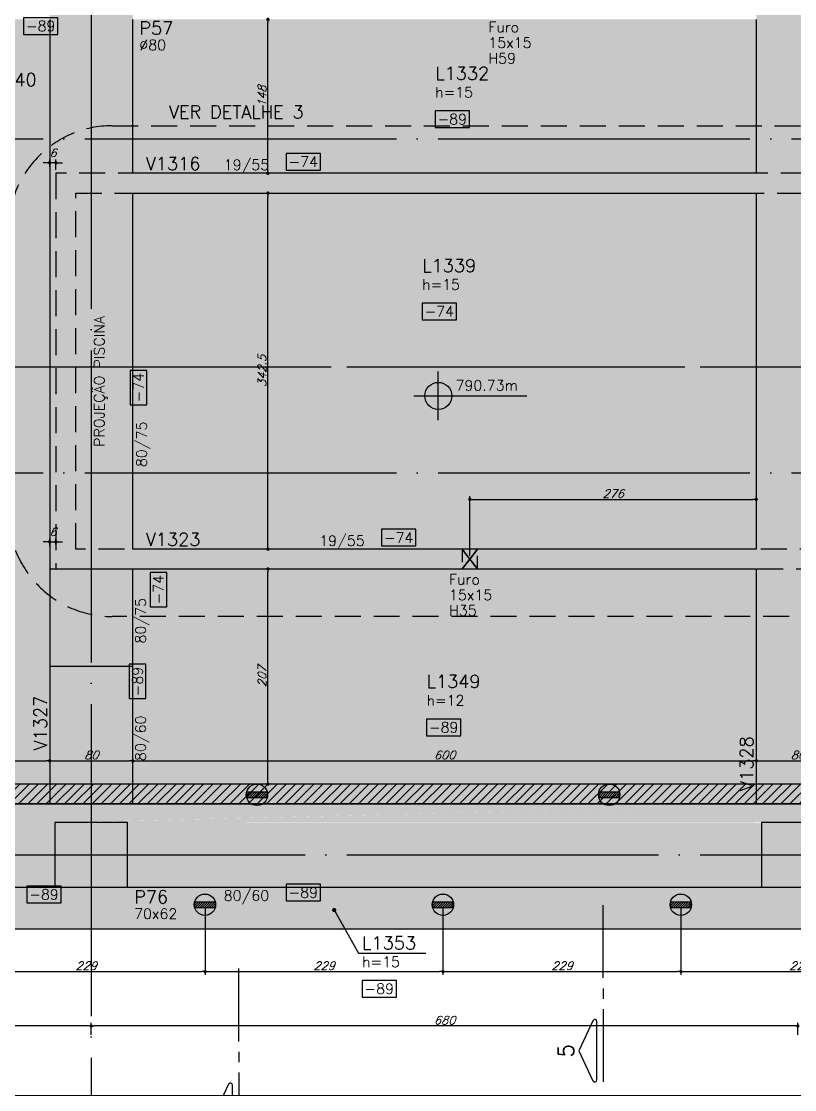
# Model space of a CAD drawing. Extents: x -5051 to 5519, y -2218 to 2282.
# Drawn here: x -3367 to -2623, y -710 to 317 of the extents above; entities that cross this region are included whole.
import ezdxf
from ezdxf import colors
from ezdxf.entities.mleader import LeaderData, LeaderLine
from ezdxf.enums import TextEntityAlignment as Align
from ezdxf.math import Vec2, Vec3

# ---------------------------------------------------------------- set-up
doc = ezdxf.new("R2010")
doc.units = 0
doc.header["$LTSCALE"] = 50
doc.header["$MEASUREMENT"] = 0
for name, pattern in [('DASHED', [0.75, 0.5, -0.25]), ('EIXO', [6.8, 6, -0.4, 0, -0.4]), ('HIDDEN', [0.375, 0.25, -0.125])]:
    doc.linetypes.add(name, pattern=pattern)
doc.layers.get('0').update_dxf_attribs({"linetype": 'CONTINUOUS'})
doc.layers.get('DEFPOINTS').update_dxf_attribs({"linetype": 'CONTINUOUS'})
for name, color, linetype in [('71', 6, 'CONTINUOUS'), ('F-ARM', 6, 'CONTINUOUS'), ('F-AUX-RED', 1, 'CONTINUOUS'), ('F-CORTE-INDICAÇÃO', 4, 'CONTINUOUS'), ('F-COTAS', 106, 'CONTINUOUS'), ('F-COTAS ANCORAGEM', 106, 'CONTINUOUS'), ('F-COTAS-FUROS VIGA', 50, 'CONTINUOUS'), ('F-DESNIVEL-8', 11, 'CONTINUOUS'), ('F-EIXO', 12, 'EIXO'), ('F-FURO-PAREDE', 2, 'HIDDEN'), ('F-FURO-PAREDE-TEXTOS', 2, 'CONTINUOUS'), ('F-LAJES', 3, 'CONTINUOUS'), ('F-LAJES-DIM', 2, 'CONTINUOUS'), ('F-LAJES-NOME', 4, 'CONTINUOUS'), ('F-NÍVEL-PLANTA', 2, 'CONTINUOUS'), ('F-PILARES-DIM', 172, 'CONTINUOUS'), ('F-PILARES-M', 170, 'CONTINUOUS'), ('F-PILARES-NOME', 170, 'CONTINUOUS'), ('F-PISCINA PROJ.', 1, 'CONTINUOUS'), ('F-TEXTO', 6, 'CONTINUOUS'), ('F-TEXTO-YELLOW', 2, 'CONTINUOUS'), ('F-VIGAS', 3, 'CONTINUOUS'), ('F-VIGAS-DIM', 2, 'CONTINUOUS'), ('F-VIGAS-NOME', 4, 'CONTINUOUS')]:
    doc.layers.add(name, color=color, linetype=linetype)
doc.layers.add('F-DESNIVEL-6', color=7, linetype='CONTINUOUS', true_color=0xffdebd)
doc.styles.add('CP-TEXT-INCL', font='simplex.shx', dxfattribs={"oblique": 20})
doc.styles.add('MCP', font='simplex.shx')
doc.styles.add('ROMANS', font='simplex.shx')
doc.styles.get("Standard").update_dxf_attribs({"font": 'simplex.shx'})
doc.dimstyles.new('CP-COTAS-50', dxfattribs={"dimscale": 0.64, "dimtxt": 12.5, "dimasz": 5, "dimexe": 5, "dimexo": 5, "dimgap": 2.5, "dimtad": 1, "dimdec": 1, "dimdsep": 46, "dimtxsty": 'CP-TEXT-INCL', "dimblk1": 'DOT', "dimblk2": 'DOT', "dimsah": 1, "dimcen": 9, "dimclrd": 256, "dimclre": 256, "dimclrt": 256, "dimadec": 0, "dimazin": 0, "dimtfac": 1, "dimtdec": 1, "dimtmove": 2, "dimatfit": 3, "dimldrblk": 'DOT', "dimfxl": 5, "dimtolj": 1, "dimarcsym": 0})

# ---------------------------------------------------------------- blocks, each defined once
blk = doc.blocks.new('*U4')
at = {"layer": 'F-EIXO'}
blk.add_line((0, 0), (7285, 0), dxfattribs=at)
at = {"layer": 'F-TEXTO', "style": 'ROMANS'}
blk.add_attdef('EIXO', text='', height=17.5, dxfattribs=at).set_placement((-28.2072, 0), align=Align.MIDDLE_CENTER)
blk = doc.blocks.new('*U3')
at = {"layer": 'F-EIXO'}
blk.add_line((0, 0), (7197, 0), dxfattribs=at)
at = {"layer": 'F-TEXTO', "style": 'ROMANS'}
blk.add_attdef('EIXO', text='', height=17.5, dxfattribs=at).set_placement((-28.2072, 0), align=Align.MIDDLE_CENTER)
blk = doc.blocks.new('*U214')
at = {"layer": 'F-EIXO'}
blk.add_line((0, 0), (0, -2495.8), dxfattribs=at)
at = {"layer": 'F-TEXTO', "style": 'ROMANS'}
blk.add_attdef('EIXO', text='', height=17.5, rotation=360, dxfattribs=at).set_placement((0, 28.2), align=Align.MIDDLE_CENTER)
blk = doc.blocks.new('*U9')
at = {"layer": 'F-LAJES-DIM', "color": 1}
blk.add_lwpolyline([(0, 0), (33, 0), (33, 16), (0, 16)], close=True, dxfattribs=at)
at = {"layer": 'F-LAJES-DIM', "style": 'MCP'}
blk.add_attdef('DIM', text='', height=10, dxfattribs=at).set_placement((16.5, 8), align=Align.MIDDLE_CENTER)
blk = doc.blocks.new('*U12')
at = {"layer": 'F-VIGAS-DIM', "color": 1}
blk.add_lwpolyline([(0, 0), (33, 0), (33, 16), (0, 16)], close=True, dxfattribs=at)
at = {"layer": 'F-VIGAS-DIM', "style": 'MCP'}
blk.add_attdef('DIM', text='', height=10, dxfattribs=at).set_placement((16.5, 8), align=Align.MIDDLE_CENTER)
blk = doc.blocks.new('Nível - Planta')
at = {"layer": 'F-NÍVEL-PLANTA'}
h = blk.add_hatch(color=71, dxfattribs=at)
h.paths.add_polyline_path([(0, 0), (0, 0.26, 0.414214), (-0.26, 0)])
h.paths.add_polyline_path([(0.26, 0), (0, 0), (0, -0.26, 0.414214)])
for p, q in [((0, -0.469), (0, 0.469)), ((-0.469, 0), (1.704, 0))]:
    blk.add_line(p, q, dxfattribs=at)
blk.add_circle((0, 0), 0.26, dxfattribs=at)
at = {"layer": 'F-TEXTO', "color": 3, "style": 'MCP'}
blk.add_attdef('NÍVEL', (0.333, 0.102), '', height=0.2, dxfattribs=at)
blk = doc.blocks.new('*U17')
at = {"layer": 'F-CORTE-INDICAÇÃO'}
for p, q in [((-100, 0), (-170, 0)), ((-80, 0), (-90, 0)), ((-70, 0), (0, 0))]:
    blk.add_line(p, q, dxfattribs=at)
blk.add_lwpolyline([(-112, 6, 0.802585), (-111.2, 9.8), (-140, 23.3), (-168.8, 9.8, 0.802585), (-168, 6)], format="xyb", close=True, dxfattribs=at)
at = {"layer": 'F-CORTE-INDICAÇÃO', "style": 'ROMANS'}
blk.add_attdef('CORTE', text='', height=15, dxfattribs=at).set_placement((-140, 35.8), align=Align.MIDDLE_CENTER)
at = {"layer": 'F-CORTE-INDICAÇÃO', "color": 2, "style": 'ROMANS'}
blk.add_attdef('FOLHA', text='', height=12, dxfattribs=at).set_placement((-140, -10), align=Align.MIDDLE_CENTER)
blk = doc.blocks.new('_DOT')
at = {"color": 0, "linetype": 'ByBlock'}
blk.add_line((-0.5, 0), (-1, 0), dxfattribs=at)
at = {"color": 0, "linetype": 'ByBlock', "const_width": 0.5}
blk.add_lwpolyline([(-0.25, 0, 1), (0.25, 0, 1)], format="xyb", close=True, dxfattribs=at)
blk = doc.blocks.new('*D98')
at = {"layer": 'DEFPOINTS', "color": 0, "linetype": 'Continuous', "transparency": 16777216}
for p in [(-3130, -209.5), (-3130, -209.5), (-3130, -416.5)]:
    blk.add_point(p, dxfattribs=at)
at = {"layer": 'F-COTAS', "linetype": 'Continuous', "lineweight": -2, "transparency": 16777216}
blk.add_line((-3130, -413.3), (-3130, -212.7), dxfattribs=at)
at = {"layer": 'F-COTAS', "linetype": 'Continuous', "lineweight": -2, "transparency": 16777216, "xscale": 3.2, "yscale": 3.2, "zscale": 3.2}
for p, rotation in [((-3130, -209.5), 90), ((-3130, -416.5), 270)]:
    blk.add_blockref('_DOT', p, dxfattribs=dict(at, rotation=rotation))
at = {"layer": 'F-COTAS', "linetype": 'Continuous', "transparency": 16777216, "insert": (-3135.6, -313), "char_height": 8, "attachment_point": 5, "rotation": 90, "style": 'CP-TEXT-INCL'}
blk.add_mtext('\\A1;207', dxfattribs=at)
blk = doc.blocks.new('*D99')
at = {"layer": 'DEFPOINTS', "color": 0, "linetype": 'Continuous', "transparency": 16777216}
for p in [(-3130, 152), (-3130, 152), (-3130, -190.5)]:
    blk.add_point(p, dxfattribs=at)
at = {"layer": 'F-COTAS', "linetype": 'Continuous', "lineweight": -2, "transparency": 16777216}
blk.add_line((-3130, -187.3), (-3130, 148.8), dxfattribs=at)
at = {"layer": 'F-COTAS', "linetype": 'Continuous', "lineweight": -2, "transparency": 16777216, "xscale": 3.2, "yscale": 3.2, "zscale": 3.2}
for p, rotation in [((-3130, 152), 90), ((-3130, -190.5), 270)]:
    blk.add_blockref('_DOT', p, dxfattribs=dict(at, rotation=rotation))
at = {"layer": 'F-COTAS', "linetype": 'Continuous', "transparency": 16777216, "insert": (-3135.6, -19.2), "char_height": 8, "attachment_point": 5, "rotation": 90, "style": 'CP-TEXT-INCL'}
blk.add_mtext('\\A1;342.5', dxfattribs=at)
blk = doc.blocks.new('*D100')
at = {"layer": 'DEFPOINTS', "color": 0, "linetype": 'Continuous', "transparency": 16777216}
for p in [(-3130, 319), (-3130, 319), (-3130, 171)]:
    blk.add_point(p, dxfattribs=at)
at = {"layer": 'F-COTAS', "linetype": 'Continuous', "lineweight": -2, "transparency": 16777216}
blk.add_line((-3130, 174.2), (-3130, 315.8), dxfattribs=at)
at = {"layer": 'F-COTAS', "linetype": 'Continuous', "lineweight": -2, "transparency": 16777216, "xscale": 3.2, "yscale": 3.2, "zscale": 3.2}
for p, rotation in [((-3130, 319), 90), ((-3130, 171), 270)]:
    blk.add_blockref('_DOT', p, dxfattribs=dict(at, rotation=rotation))
at = {"layer": 'F-COTAS', "linetype": 'Continuous', "transparency": 16777216, "insert": (-3135.6, 245), "char_height": 8, "attachment_point": 5, "rotation": 90, "style": 'CP-TEXT-INCL'}
blk.add_mtext('\\A1;148', dxfattribs=at)
blk = doc.blocks.new('*D109')
at = {"layer": 'DEFPOINTS', "color": 0, "linetype": 'Continuous', "transparency": 16777216}
for p in [(-3489.5, -394.1), (-3340, -394.1), (-3340, -394.1)]:
    blk.add_point(p, dxfattribs=at)
at = {"layer": 'F-COTAS', "linetype": 'Continuous', "lineweight": -2, "transparency": 16777216}
blk.add_line((-3486.3, -394.1), (-3343.2, -394.1), dxfattribs=at)
at = {"layer": 'F-COTAS', "linetype": 'Continuous', "lineweight": -2, "transparency": 16777216, "xscale": 3.2, "yscale": 3.2, "zscale": 3.2, "rotation": 180}
blk.add_blockref('_DOT', (-3489.5, -394.1), dxfattribs=at)
at = {"layer": 'F-COTAS', "linetype": 'Continuous', "lineweight": -2, "transparency": 16777216, "xscale": 3.2, "yscale": 3.2, "zscale": 3.2}
blk.add_blockref('_DOT', (-3340, -394.1), dxfattribs=at)
at = {"layer": 'F-COTAS', "linetype": 'Continuous', "transparency": 16777216, "insert": (-3414.8, -388.5), "char_height": 8, "attachment_point": 5, "style": 'CP-TEXT-INCL'}
blk.add_mtext('\\A1;149.5', dxfattribs=at)
blk = doc.blocks.new('*D110')
at = {"layer": 'DEFPOINTS', "color": 0, "linetype": 'Continuous', "transparency": 16777216}
for p in [(-3340, -394.1), (-3260, -394.1), (-3260, -394.1)]:
    blk.add_point(p, dxfattribs=at)
at = {"layer": 'F-COTAS', "linetype": 'Continuous', "lineweight": -2, "transparency": 16777216}
blk.add_line((-3336.8, -394.1), (-3263.2, -394.1), dxfattribs=at)
at = {"layer": 'F-COTAS', "linetype": 'Continuous', "lineweight": -2, "transparency": 16777216, "xscale": 3.2, "yscale": 3.2, "zscale": 3.2, "rotation": 180}
blk.add_blockref('_DOT', (-3340, -394.1), dxfattribs=at)
at = {"layer": 'F-COTAS', "linetype": 'Continuous', "lineweight": -2, "transparency": 16777216, "xscale": 3.2, "yscale": 3.2, "zscale": 3.2}
blk.add_blockref('_DOT', (-3260, -394.1), dxfattribs=at)
at = {"layer": 'F-COTAS', "linetype": 'Continuous', "transparency": 16777216, "insert": (-3300, -388.5), "char_height": 8, "attachment_point": 5, "style": 'CP-TEXT-INCL'}
blk.add_mtext('\\A1;80', dxfattribs=at)
blk = doc.blocks.new('*D111')
at = {"layer": 'DEFPOINTS', "color": 0, "linetype": 'Continuous', "transparency": 16777216}
for p in [(-3260, -394.1), (-2660, -394.1), (-2660, -394.1)]:
    blk.add_point(p, dxfattribs=at)
at = {"layer": 'F-COTAS', "linetype": 'Continuous', "lineweight": -2, "transparency": 16777216}
blk.add_line((-3256.8, -394.1), (-2663.2, -394.1), dxfattribs=at)
at = {"layer": 'F-COTAS', "linetype": 'Continuous', "lineweight": -2, "transparency": 16777216, "xscale": 3.2, "yscale": 3.2, "zscale": 3.2, "rotation": 180}
blk.add_blockref('_DOT', (-3260, -394.1), dxfattribs=at)
at = {"layer": 'F-COTAS', "linetype": 'Continuous', "lineweight": -2, "transparency": 16777216, "xscale": 3.2, "yscale": 3.2, "zscale": 3.2}
blk.add_blockref('_DOT', (-2660, -394.1), dxfattribs=at)
at = {"layer": 'F-COTAS', "linetype": 'Continuous', "transparency": 16777216, "insert": (-2960, -388.5), "char_height": 8, "attachment_point": 5, "style": 'CP-TEXT-INCL'}
blk.add_mtext('\\A1;600', dxfattribs=at)
blk = doc.blocks.new('*D112')
at = {"layer": 'DEFPOINTS', "color": 0, "linetype": 'Continuous', "transparency": 16777216}
for p in [(-2660, -394.1), (-2580, -394.1), (-2580, -394.1)]:
    blk.add_point(p, dxfattribs=at)
at = {"layer": 'F-COTAS', "linetype": 'Continuous', "lineweight": -2, "transparency": 16777216}
blk.add_line((-2656.8, -394.1), (-2583.2, -394.1), dxfattribs=at)
at = {"layer": 'F-COTAS', "linetype": 'Continuous', "lineweight": -2, "transparency": 16777216, "xscale": 3.2, "yscale": 3.2, "zscale": 3.2, "rotation": 180}
blk.add_blockref('_DOT', (-2660, -394.1), dxfattribs=at)
at = {"layer": 'F-COTAS', "linetype": 'Continuous', "lineweight": -2, "transparency": 16777216, "xscale": 3.2, "yscale": 3.2, "zscale": 3.2}
blk.add_blockref('_DOT', (-2580, -394.1), dxfattribs=at)
at = {"layer": 'F-COTAS', "linetype": 'Continuous', "transparency": 16777216, "insert": (-2620, -388.5), "char_height": 8, "attachment_point": 5, "style": 'CP-TEXT-INCL'}
blk.add_mtext('\\A1;80', dxfattribs=at)
blk = doc.blocks.new('*D358')
at = {"layer": 'DEFPOINTS', "color": 0, "linetype": 'Continuous', "transparency": 16777216}
for p in [(-2660, -142.6), (-2660, -142.9), (-2935.6, -200)]:
    blk.add_point(p, dxfattribs=at)
at = {"layer": 'F-COTAS-FUROS VIGA', "linetype": 'Continuous', "lineweight": -2, "transparency": 16777216}
for p, q in [((-2935.6, -196.8), (-2935.6, -139.4)), ((-2932.4, -142.6), (-2663.2, -142.6)), ((-2660, -139.7), (-2660, -139.4))]:
    blk.add_line(p, q, dxfattribs=at)
at = {"layer": 'F-COTAS-FUROS VIGA', "linetype": 'Continuous', "lineweight": -2, "transparency": 16777216, "xscale": 3.2, "yscale": 3.2, "zscale": 3.2, "rotation": 180}
blk.add_blockref('_DOT', (-2935.6, -142.6), dxfattribs=at)
at = {"layer": 'F-COTAS-FUROS VIGA', "linetype": 'Continuous', "lineweight": -2, "transparency": 16777216, "xscale": 3.2, "yscale": 3.2, "zscale": 3.2}
blk.add_blockref('_DOT', (-2660, -142.6), dxfattribs=at)
at = {"layer": 'F-COTAS-FUROS VIGA', "linetype": 'Continuous', "transparency": 16777216, "insert": (-2797.8, -137), "char_height": 8, "attachment_point": 5, "style": 'CP-TEXT-INCL'}
blk.add_mtext('\\A1;276', dxfattribs=at)
blk = doc.blocks.new('PONTO ANCORAGEM_EST')
at = {"layer": 'F-ARM'}
h = blk.add_hatch(dxfattribs=at)
h.set_pattern_fill('ANSI31', color=2, scale=0.5)
h.set_pattern_definition([(45, (0, 0), (-1.122532, 1.122532), [])])
h.paths.add_polyline_path([(-1159.6, 5937.1), (-1179.6, 5937.1), (-1179.6, 5932.1), (-1159.6, 5932.1)])
at = {"layer": 'F-ARM', "color": 3, "elevation": 0}
blk.add_lwpolyline([(-1179.6, 5932.1), (-1159.6, 5932.1), (-1159.6, 5937.1), (-1179.6, 5937.1)], close=True, dxfattribs=at)
at = {"layer": 'F-ARM', "color": 3}
blk.add_circle((-1169.6, 5934.6, 0), 10.3, dxfattribs=at)
blk = doc.blocks.new('*D425')
at = {"layer": 'DEFPOINTS', "color": 0, "linetype": 'Continuous', "transparency": 16777216}
for p in [(-3549.5, -555.5), (3262.5, -555.5), (3262.5, -715.9)]:
    blk.add_point(p, dxfattribs=at)
at = {"layer": 'F-COTAS', "linetype": 'Continuous', "lineweight": -2, "transparency": 16777216}
for p, q in [((-3549.5, -558.7), (-3549.5, -719.1)), ((3262.5, -558.7), (3262.5, -719.1)), ((-3546.3, -715.9), (3259.3, -715.9))]:
    blk.add_line(p, q, dxfattribs=at)
at = {"layer": 'F-COTAS', "linetype": 'Continuous', "lineweight": -2, "transparency": 16777216, "xscale": 3.2, "yscale": 3.2, "zscale": 3.2, "rotation": 180}
blk.add_blockref('_DOT', (-3549.5, -715.9), dxfattribs=at)
at = {"layer": 'F-COTAS', "linetype": 'Continuous', "lineweight": -2, "transparency": 16777216, "xscale": 3.2, "yscale": 3.2, "zscale": 3.2}
blk.add_blockref('_DOT', (3262.5, -715.9), dxfattribs=at)
at = {"layer": 'F-COTAS', "linetype": 'Continuous', "transparency": 16777216, "insert": (-143.5, -710.3), "char_height": 8, "attachment_point": 5, "style": 'CP-TEXT-INCL'}
blk.add_mtext('\\A1;6812', dxfattribs=at)
blk = doc.blocks.new('*D446')
at = {"layer": 'DEFPOINTS', "color": 0, "linetype": 'Continuous', "transparency": 16777216}
for p in [(-3300, -649.1), (-3300, -660.8), (-2620, -660.8)]:
    blk.add_point(p, dxfattribs=at)
at = {"layer": 'F-COTAS', "linetype": 'Continuous', "lineweight": -2, "transparency": 16777216}
for p, q in [((-3300, -657.6), (-3300, -645.9)), ((-2620, -657.6), (-2620, -645.9)), ((-2623.2, -649.1), (-3296.8, -649.1))]:
    blk.add_line(p, q, dxfattribs=at)
at = {"layer": 'F-COTAS', "linetype": 'Continuous', "lineweight": -2, "transparency": 16777216, "xscale": 3.2, "yscale": 3.2, "zscale": 3.2, "rotation": 180}
blk.add_blockref('_DOT', (-3300, -649.1), dxfattribs=at)
at = {"layer": 'F-COTAS', "linetype": 'Continuous', "lineweight": -2, "transparency": 16777216, "xscale": 3.2, "yscale": 3.2, "zscale": 3.2}
blk.add_blockref('_DOT', (-2620, -649.1), dxfattribs=at)
at = {"layer": 'F-COTAS', "linetype": 'Continuous', "transparency": 16777216, "insert": (-2960, -643.5), "char_height": 8, "attachment_point": 5, "style": 'CP-TEXT-INCL'}
blk.add_mtext('\\A1;680', dxfattribs=at)
blk = doc.blocks.new('*D447')
at = {"layer": 'DEFPOINTS', "color": 0, "linetype": 'Continuous', "transparency": 16777216}
for p in [(-3549.5, -555.5), (-3549.5, -649.1), (-3300, -660.8)]:
    blk.add_point(p, dxfattribs=at)
at = {"layer": 'F-COTAS', "linetype": 'Continuous', "lineweight": -2, "transparency": 16777216}
for p, q in [((-3549.5, -558.7), (-3549.5, -652.3)), ((-3300, -657.6), (-3300, -645.9)), ((-3303.2, -649.1), (-3546.3, -649.1))]:
    blk.add_line(p, q, dxfattribs=at)
at = {"layer": 'F-COTAS', "linetype": 'Continuous', "lineweight": -2, "transparency": 16777216, "xscale": 3.2, "yscale": 3.2, "zscale": 3.2, "rotation": 180}
blk.add_blockref('_DOT', (-3549.5, -649.1), dxfattribs=at)
at = {"layer": 'F-COTAS', "linetype": 'Continuous', "lineweight": -2, "transparency": 16777216, "xscale": 3.2, "yscale": 3.2, "zscale": 3.2}
blk.add_blockref('_DOT', (-3300, -649.1), dxfattribs=at)
at = {"layer": 'F-COTAS', "linetype": 'Continuous', "transparency": 16777216, "insert": (-3424.8, -643.5), "char_height": 8, "attachment_point": 5, "style": 'CP-TEXT-INCL'}
blk.add_mtext('\\A1;249.5', dxfattribs=at)
blk = doc.blocks.new('*D477')
at = {"layer": 'DEFPOINTS', "color": 0, "linetype": 'Continuous', "transparency": 16777216}
for p in [(-3419.5, -532.5), (-3190.5, -532.5), (-3190.5, -596.8)]:
    blk.add_point(p, dxfattribs=at)
at = {"layer": 'F-COTAS ANCORAGEM', "linetype": 'Continuous', "lineweight": -2, "transparency": 16777216}
for p, q in [((-3419.5, -535.7), (-3419.5, -600)), ((-3190.5, -535.7), (-3190.5, -600)), ((-3416.3, -596.8), (-3193.7, -596.8))]:
    blk.add_line(p, q, dxfattribs=at)
at = {"layer": 'F-COTAS ANCORAGEM', "linetype": 'Continuous', "lineweight": -2, "transparency": 16777216, "xscale": 3.2, "yscale": 3.2, "zscale": 3.2, "rotation": 180}
blk.add_blockref('_DOT', (-3419.5, -596.8), dxfattribs=at)
at = {"layer": 'F-COTAS ANCORAGEM', "linetype": 'Continuous', "lineweight": -2, "transparency": 16777216, "xscale": 3.2, "yscale": 3.2, "zscale": 3.2}
blk.add_blockref('_DOT', (-3190.5, -596.8), dxfattribs=at)
at = {"layer": 'F-COTAS ANCORAGEM', "linetype": 'Continuous', "transparency": 16777216, "insert": (-3305, -591.2), "char_height": 8, "attachment_point": 5, "style": 'CP-TEXT-INCL'}
blk.add_mtext('\\A1;229', dxfattribs=at)
blk = doc.blocks.new('*D478')
at = {"layer": 'DEFPOINTS', "color": 0, "linetype": 'Continuous', "transparency": 16777216}
for p in [(-3190.5, -532.5), (-2961.5, -532.5), (-2961.5, -596.8)]:
    blk.add_point(p, dxfattribs=at)
at = {"layer": 'F-COTAS ANCORAGEM', "linetype": 'Continuous', "lineweight": -2, "transparency": 16777216}
for p, q in [((-3190.5, -535.7), (-3190.5, -600)), ((-2961.5, -535.7), (-2961.5, -600)), ((-3187.3, -596.8), (-2964.7, -596.8))]:
    blk.add_line(p, q, dxfattribs=at)
at = {"layer": 'F-COTAS ANCORAGEM', "linetype": 'Continuous', "lineweight": -2, "transparency": 16777216, "xscale": 3.2, "yscale": 3.2, "zscale": 3.2, "rotation": 180}
blk.add_blockref('_DOT', (-3190.5, -596.8), dxfattribs=at)
at = {"layer": 'F-COTAS ANCORAGEM', "linetype": 'Continuous', "lineweight": -2, "transparency": 16777216, "xscale": 3.2, "yscale": 3.2, "zscale": 3.2}
blk.add_blockref('_DOT', (-2961.5, -596.8), dxfattribs=at)
at = {"layer": 'F-COTAS ANCORAGEM', "linetype": 'Continuous', "transparency": 16777216, "insert": (-3076, -591.2), "char_height": 8, "attachment_point": 5, "style": 'CP-TEXT-INCL'}
blk.add_mtext('\\A1;229', dxfattribs=at)
blk = doc.blocks.new('*D479')
at = {"layer": 'DEFPOINTS', "color": 0, "linetype": 'Continuous', "transparency": 16777216}
for p in [(-2961.5, -532.5), (-2732.5, -532.5), (-2732.5, -596.8)]:
    blk.add_point(p, dxfattribs=at)
at = {"layer": 'F-COTAS ANCORAGEM', "linetype": 'Continuous', "lineweight": -2, "transparency": 16777216}
for p, q in [((-2961.5, -535.7), (-2961.5, -600)), ((-2732.5, -535.7), (-2732.5, -600)), ((-2958.3, -596.8), (-2735.7, -596.8))]:
    blk.add_line(p, q, dxfattribs=at)
at = {"layer": 'F-COTAS ANCORAGEM', "linetype": 'Continuous', "lineweight": -2, "transparency": 16777216, "xscale": 3.2, "yscale": 3.2, "zscale": 3.2, "rotation": 180}
blk.add_blockref('_DOT', (-2961.5, -596.8), dxfattribs=at)
at = {"layer": 'F-COTAS ANCORAGEM', "linetype": 'Continuous', "lineweight": -2, "transparency": 16777216, "xscale": 3.2, "yscale": 3.2, "zscale": 3.2}
blk.add_blockref('_DOT', (-2732.5, -596.8), dxfattribs=at)
at = {"layer": 'F-COTAS ANCORAGEM', "linetype": 'Continuous', "transparency": 16777216, "insert": (-2847, -591.2), "char_height": 8, "attachment_point": 5, "style": 'CP-TEXT-INCL'}
blk.add_mtext('\\A1;229', dxfattribs=at)
blk = doc.blocks.new('*D480')
at = {"layer": 'DEFPOINTS', "color": 0, "linetype": 'Continuous', "transparency": 16777216}
for p in [(-2732.5, -532.5), (-2503.5, -532.5), (-2503.5, -596.8)]:
    blk.add_point(p, dxfattribs=at)
at = {"layer": 'F-COTAS ANCORAGEM', "linetype": 'Continuous', "lineweight": -2, "transparency": 16777216}
for p, q in [((-2732.5, -535.7), (-2732.5, -600)), ((-2503.5, -535.7), (-2503.5, -600)), ((-2729.3, -596.8), (-2506.7, -596.8))]:
    blk.add_line(p, q, dxfattribs=at)
at = {"layer": 'F-COTAS ANCORAGEM', "linetype": 'Continuous', "lineweight": -2, "transparency": 16777216, "xscale": 3.2, "yscale": 3.2, "zscale": 3.2, "rotation": 180}
blk.add_blockref('_DOT', (-2732.5, -596.8), dxfattribs=at)
at = {"layer": 'F-COTAS ANCORAGEM', "linetype": 'Continuous', "lineweight": -2, "transparency": 16777216, "xscale": 3.2, "yscale": 3.2, "zscale": 3.2}
blk.add_blockref('_DOT', (-2503.5, -596.8), dxfattribs=at)
at = {"layer": 'F-COTAS ANCORAGEM', "linetype": 'Continuous', "transparency": 16777216, "insert": (-2618, -591.2), "char_height": 8, "attachment_point": 5, "style": 'CP-TEXT-INCL'}
blk.add_mtext('\\A1;229', dxfattribs=at)
blk = doc.blocks.new('*D550')
at = {"layer": 'DEFPOINTS', "color": 0, "linetype": 'Continuous', "transparency": 16777216}
for p in [(-3340, 181.1), (-3340, 174.4), (-3334, 171)]:
    blk.add_point(p, dxfattribs=at)
at = {"layer": 'F-COTAS', "linetype": 'Continuous', "lineweight": -2, "transparency": 16777216}
for p, q in [((-3343.2, 181.1), (-3346.4, 181.1)), ((-3340, 177.6), (-3340, 184.3)), ((-3334, 181.1), (-3340, 181.1)), ((-3334, 174.2), (-3334, 184.3)), ((-3330.8, 181.1), (-3327.6, 181.1))]:
    blk.add_line(p, q, dxfattribs=at)
at = {"layer": 'F-COTAS', "linetype": 'Continuous', "lineweight": -2, "transparency": 16777216, "xscale": 3.2, "yscale": 3.2, "zscale": 3.2}
blk.add_blockref('_DOT', (-3340, 181.1), dxfattribs=at)
at = {"layer": 'F-COTAS', "linetype": 'Continuous', "lineweight": -2, "transparency": 16777216, "xscale": 3.2, "yscale": 3.2, "zscale": 3.2, "rotation": 180}
blk.add_blockref('_DOT', (-3334, 181.1), dxfattribs=at)
at = {"layer": 'F-COTAS', "linetype": 'Continuous', "transparency": 16777216, "insert": (-3337, 190.7), "char_height": 8, "attachment_point": 5, "style": 'CP-TEXT-INCL'}
blk.add_mtext('\\A1;6', dxfattribs=at)
blk = doc.blocks.new('*D551')
at = {"layer": 'DEFPOINTS', "color": 0, "linetype": 'Continuous', "transparency": 16777216}
for p in [(-3334, -183.4), (-3340, -190.7), (-3334, -189.3)]:
    blk.add_point(p, dxfattribs=at)
at = {"layer": 'F-COTAS', "linetype": 'Continuous', "lineweight": -2, "transparency": 16777216}
for p, q in [((-3343.2, -183.4), (-3346.4, -183.4)), ((-3340, -187.5), (-3340, -180.2)), ((-3340, -183.4), (-3334, -183.4)), ((-3334, -186.1), (-3334, -180.2)), ((-3330.8, -183.4), (-3327.6, -183.4))]:
    blk.add_line(p, q, dxfattribs=at)
at = {"layer": 'F-COTAS', "linetype": 'Continuous', "lineweight": -2, "transparency": 16777216, "xscale": 3.2, "yscale": 3.2, "zscale": 3.2}
blk.add_blockref('_DOT', (-3340, -183.4), dxfattribs=at)
at = {"layer": 'F-COTAS', "linetype": 'Continuous', "lineweight": -2, "transparency": 16777216, "xscale": 3.2, "yscale": 3.2, "zscale": 3.2, "rotation": 180}
blk.add_blockref('_DOT', (-3334, -183.4), dxfattribs=at)
at = {"layer": 'F-COTAS', "linetype": 'Continuous', "transparency": 16777216, "insert": (-3337, -173.8), "char_height": 8, "attachment_point": 5, "style": 'CP-TEXT-INCL'}
blk.add_mtext('\\A1;6', dxfattribs=at)

msp = doc.modelspace()

# ---------------------------------------------------------------- hatches: boundary and pattern name
at = {"layer": '71', "linetype": 'Continuous'}
h = msp.add_hatch(dxfattribs=at)
h.set_pattern_fill('ANSI31', color=1, scale=50)
h.paths.add_polyline_path([(615, -32.5), (596, -32.5), (596, -416.5), (-3489.5, -416.5), (-3489.5, -435.5), (615, -435.5)])
at = {"layer": 'F-DESNIVEL-8', "linetype": 'Continuous'}
for points in [[(-3335, -515.5), (-3265, -515.5), (-3265, -453.5), (-3335, -453.5)], [(-2655, -515.5), (-2585, -515.5), (-2585, -453.5), (-2655, -453.5)]]:
    msp.add_hatch(color=256, dxfattribs=at).paths.add_polyline_path(points, flags=16)

# ---------------------------------------------------------------- linework, layer by layer
at = {"color": 4, "linetype": 'DASHED'}
msp.add_lwpolyline([(-3279.785, 216.785), (-828.215, 216.785, -0.41421356), (-728.215, 116.785), (-728.215, -155.285, -0.41421356), (-828.215, -255.285), (-3279.785, -255.285, -0.41421356), (-3379.785, -155.285), (-3379.785, 116.785, -0.41421356)], format="xyb", close=True, dxfattribs=at)
at = {"layer": '71', "color": 2, "linetype": 'Continuous'}
for p, q in [((596, -416.5), (-3489.5, -416.5)), ((-3489.5, -435.5), (615, -435.5))]:
    msp.add_line(p, q, dxfattribs=at)
at = {"layer": 'F-DESNIVEL-6', "linetype": 'Continuous'}
for points in [[(-3260, 161.5), (-3260, 399), (-3340, 399)], [(-3260, 161.5), (-3340, 399), (-3340, 161.5)], [(-2580, 171), (-2580, 399), (-2660, 399)], [(-2580, 171), (-2660, 399), (-2660, 171)], [(-3260, 152), (-2660, 152), (-2660, 171)], [(-3260, 152), (-2660, 171), (-3260, 171)], [(-3260, 152), (-3260, 171), (-3260, 152)], [(-2580, -209.5), (-2580, 171), (-2660.601, 170.981)], [(-2580, -209.5), (-2660.601, 170.981), (-2660, -209.5)], [(-2580, 171), (-2660, 171), (-2580, 171)], [(-3260, -200), (-3260, 161.5), (-3340, 161.5)], [(-3260, -200), (-3340, 161.5), (-3340, -200)], [(-3260, 161.5), (-3340, 161.5), (-3260, 161.5)], [(-3260, 152), (-3260, -190.5), (-2660, -190.5)], [(-3260, 152), (-2660, -190.5), (-3260, 152)], [(-3260, 152), (-2660, -190.5), (-2660, 152)], [(-3260, -209.5), (-2660, -209.5), (-2660, -190.5)], [(-3260, -209.5), (-2660, -190.5), (-3260, -190.5)], [(-3260, -209.5), (-3260, -190.5), (-3260, -209.5)], [(-2580, -190.5), (-2660, -190.5), (-2580, -190.5)], [(-3260, -303), (-3260, -200), (-3340, -200)], [(-3260, -303), (-3340, -200), (-3340, -303)], [(-3260, -200), (-3340, -200), (-3260, -200)], [(-2580, -303), (-2580, -209.5), (-2660, -209.5)], [(-2580, -303), (-2660, -209.5), (-2660, -303)], [(-2580, -303), (-2660, -303), (-2580, -303)]]:
    msp.add_solid(points, dxfattribs=at)
at = {"layer": 'F-DESNIVEL-8', "linetype": 'Continuous'}
for points in [[(-3469.5, 319), (-3469.5, -435.5), (-3340, -435.5)], [(-3469.5, 319), (-3340, -435.5), (-3469.5, 319)], [(-3469.5, 319), (-3340, -435.5), (-3340, -303)], [(-3469.5, 319), (-3340, -303), (-3469.5, 319)], [(-3469.5, 319), (-3340, -303), (-3340, -200)], [(-3469.5, 319), (-3340, -200), (-3469.5, 319)], [(-3469.5, 319), (-3340, -200), (-3340, 161.5)], [(-3469.5, 319), (-3340, 161.5), (-3469.5, 319)], [(-3469.5, 319), (-3340, 161.5), (-3340, 319)], [(-3260, 319), (-3260, 171), (-2660, 171)], [(-3260, 319), (-2660, 171), (-3260, 319)], [(-3260, 319), (-2660, 171), (-2660, 319)], [(-3260, 152), (-2660, 152), (-3260, 152)], [(-3260, -303), (-2660, -303), (-2660, -209.5)], [(-3260, -303), (-2660, -209.5), (-3260, -303)], [(-3260, -303), (-2660, -209.5), (-3260, -209.5)], [(-3260, -303), (-3260, -209.5), (-3260, -303)], [(-3260, -435.5), (-3260, -303), (-3340, -303)], [(-3260, -435.5), (-3340, -303), (-3340, -435.5)], [(-3260, -303), (-3260, -435.5), (-2660, -435.5)], [(-3260, -303), (-2660, -435.5), (-3260, -303)], [(-3260, -303), (-2660, -435.5), (-2660, -303)], [(-3260, -303), (-2660, -303), (-3260, -303)], [(-2580, -435.5), (-2580, -303), (-2660, -303)], [(-2580, -435.5), (-2660, -303), (-2660, -435.5)], [(-3509.5, -515.5), (-3335.1, -515.5), (-3469.5, -435.5)], [(-3335.1, -515.5), (-3335.1, -453.4), (-3469.5, -435.5)], [(-3469.5, -435.5), (-3335.1, -453.4), (-3265, -435.5)], [(-3260, -435.5), (-3340, -435.5), (-3260, -435.5)], [(-3335.1, -453.4), (-3335, -453.4), (-3265, -435.5)], [(-2585, -435.5), (-3265, -435.5), (-3335.1, -453.4)], [(-2585, -435.5), (-3335, -453.5), (-2584.902, -453.008)], [(-2585, -435.5), (-3265, -453.4), (-3264.9, -453.4)], [(-2580, -435.5), (-2660, -435.5), (-2580, -435.5)], [(-2585, -435.5), (-2584.902, -453.008), (-2655, -453.4)], [(-3264.9, -453.4), (-3264.9, -515.5), (-2655.1, -515.5)], [(-3264.9, -453.4), (-2655.1, -515.5), (-2655.1, -453.4)], [(-1259.5, -555.5), (-3335, -515.5), (-3509.5, -515.5)], [(-1259.5, -555.5), (-3509.5, -515.5), (-1259.5, -555.5)], [(-1259.5, -555.5), (-3509.5, -515.5), (-3509.5, -555.5)], [(-1259.5, -555.5), (-3265, -515.5), (-3335, -515.5)], [(-1259.5, -555.5), (-3335, -515.5), (-1259.5, -555.5)], [(-1259.5, -555.5), (-2655, -515.5), (-3265, -515.5)], [(-1259.5, -555.5), (-3265, -515.5), (-1259.5, -555.5)], [(-1259.5, -555.5), (-2585, -515.5), (-2655, -515.5)], [(-1259.5, -555.5), (-2655, -515.5), (-1259.5, -555.5)], [(-1259.5, -555.5), (-3509.5, -555.5), (-1259.5, -555.5)]]:
    msp.add_solid(points, dxfattribs=at)
at = {"layer": 'F-EIXO'}
msp.add_line((-3709.089, -15), (3550.572, -15), dxfattribs=at)
at = {"layer": 'F-FURO-PAREDE'}
msp.add_lwpolyline([(-2935.646, -200), (-2943.146, -209.5), (-2928.146, -209.5), (-2935.646, -200), (-2928.146, -209.5), (-2928.146, -190.5), (-2935.646, -200), (-2928.146, -190.5), (-2943.146, -190.5), (-2935.646, -200), (-2943.146, -190.5), (-2943.146, -209.5), (-2935.646, -200)], dxfattribs=at)
at = {"layer": 'F-LAJES', "linetype": 'Continuous'}
msp.add_line((-3549.5, -555.5), (3259.5, -555.5), dxfattribs=at)
at = {"layer": 'F-PILARES-M', "linetype": 'Continuous'}
for points in [[(-3335, -515.5), (-3265, -515.5), (-3265, -453.5), (-3335, -453.5), (-3335, -515.5)], [(-2655, -515.5), (-2585, -515.5), (-2585, -453.5), (-2655, -453.5), (-2655, -515.5)]]:
    msp.add_lwpolyline(points, dxfattribs=at)
at = {"layer": 'F-PISCINA PROJ.', "linetype": 'DASHED'}
for points in [[(-3334, -209.5), (-774, -209.5), (-774, 171), (-3334, 171)], [(-3315, -190.5), (-3315, 152), (-793, 152), (-793, -190.5)]]:
    msp.add_lwpolyline(points, close=True, dxfattribs=at)
at = {"layer": 'F-VIGAS'}
for points in [[(-3340, 319), (-3340, 161.5)], [(-3260, 171), (-3260, 319)], [(-2660, 319), (-2660, 171)], [(-2660, 171), (-3260, 171)], [(-3340, 161.5), (-3340, -200)], [(-3260, -190.5), (-3260, 152)], [(-3260, 152), (-2660, 152)], [(-2660, 152), (-2660, -190.5)], [(-2660, -190.5), (-3260, -190.5)], [(-3340, -200), (-3340, -303)], [(-3340, -209.5), (-2660, -209.5)], [(-3260, -303), (-3260, -209.5)], [(-2660, -209.5), (-2660, -303)], [(-3340, -303), (-3340, -435.5)], [(-3340, -303), (-3260, -303)], [(-3260, -435.5), (-3260, -303)], [(-2660, -303), (-2660, -435.5)], [(-3340, -435.5), (-3469.5, -435.5)], [(-3260, -435.5), (-3340, -435.5)], [(-2660, -435.5), (-3260, -435.5)], [(-2580, -435.5), (-2660, -435.5)], [(-3509.5, -515.5), (-3335, -515.5)], [(-3265, -515.5), (-2655, -515.5)]]:
    msp.add_lwpolyline(points, dxfattribs=at)
msp.add_solid([(-3260, -303), (-3340, -303), (-3260, -303)], dxfattribs=at)

# ---------------------------------------------------------------- block references
at = {"layer": 'F-ARM'}
for p in [(-1970.947, -6361.345, 0), (-1631.947, -6361.345, 0), (-2020.997, -6467.095, 0), (-1791.997, -6467.095, 0), (-1562.997, -6467.095, 0)]:
    msp.add_blockref('PONTO ANCORAGEM_EST', p, dxfattribs=at)
at = {"layer": 'F-CORTE-INDICAÇÃO', "linetype": 'Continuous'}
ref = msp.add_blockref('*U17', (-2807.365, -532.927), dxfattribs=dict(at, rotation=90))
ref.add_attrib('CORTE', '5', dxfattribs={"height": 15, "rotation": 90, "style": 'ROMANS'}).set_placement((-2843.128, -672.927), align=Align.MIDDLE_CENTER)
ref = msp.add_blockref('*U17', (-3157.995, -593.906), dxfattribs=dict(at, rotation=90))
ref.add_attrib('CORTE', '4', dxfattribs={"height": 15, "rotation": 90, "style": 'ROMANS'}).set_placement((-3193.758, -733.906), align=Align.MIDDLE_CENTER)
at = {"layer": 'F-EIXO', "linetype": 'Continuous'}
for name, p in [('*U214', (-3300, 1701.024)), ('*U3', (-3646.32, 204)), ('*U4', (-3734.274, -15)), ('*U4', (-3734.274, -15)), ('*U3', (-3646.32, -117)), ('*U4', (-3734.274, -484.5))]:
    msp.add_blockref(name, p, dxfattribs=at)
at = {"layer": 'F-LAJES-DIM', "linetype": 'Continuous'}
for p, values in [((-2969.037, 215.052), {'DIM': '-89'}), ((-2981.552, 30.13), {'DIM': '-74'}), ((-2977.313, -369.866), {'DIM': '-89'}), ((-3039.371, -621.299), {'DIM': '-89'})]:
    msp.add_blockref('*U9', p, dxfattribs=at).add_auto_attribs(values)
at = {"layer": 'F-NÍVEL-PLANTA', "linetype": 'Continuous', "xscale": 50, "yscale": 50, "zscale": 50}
msp.add_blockref('Nível - Planta', (-2966.02, -43.074), dxfattribs=at).add_auto_attribs({'NÍVEL': '790.73m'})
at = {"layer": 'F-VIGAS-DIM', "linetype": 'Continuous'}
for p, values in [((-3365.175, 304.656), {'DIM': '-89'}), ((-3112.5, 174.125), {'DIM': '-74'}), ((-3020.578, -187.375), {'DIM': '-74'}), ((-3112.5, -528.711), {'DIM': '-89'}), ((-3362, -530.573), {'DIM': '-89'})]:
    msp.add_blockref('*U12', p, dxfattribs=at).add_auto_attribs(values)
at = {"layer": 'F-VIGAS-DIM', "linetype": 'Continuous', "rotation": 90}
for p, values in [((-3246.579, -51.541), {'DIM': '-74'}), ((-3227.381, -246.015), {'DIM': '-74'}), ((-3247.5, -334.25), {'DIM': '-89'})]:
    msp.add_blockref('*U12', p, dxfattribs=at).add_auto_attribs(values)

# ---------------------------------------------------------------- texts
at = {"layer": 'F-FURO-PAREDE-TEXTOS', "linetype": 'Continuous', "style": 'MCP'}
for s, p in [('Furo', (-2917.87, 306.603)), ('15x15', (-2917.87, 291.603)), ('H59', (-2917.87, 276.603)), ('Furo', (-2955.646, -224.5)), ('15x15', (-2955.646, -239.5)), ('H35', (-2955.646, -254.5))]:
    msp.add_text(s, height=10, dxfattribs=at).set_placement(p)
at = {"layer": 'F-LAJES-DIM', "linetype": 'Continuous', "style": 'MCP'}
for s, p in [('h=15', (-2969.037, 243.952)), ('h=15', (-2981.553, 59.03)), ('h=12', (-2977.313, -340.966)), ('h=15', (-3039.371, -592.399))]:
    msp.add_text(s, height=10, dxfattribs=at).set_placement(p)
at = {"layer": 'F-LAJES-NOME', "linetype": 'Continuous', "style": 'MCP'}
for s, p in [('L1340', (-3404.572, 254.801)), ('L1332', (-2969.037, 260.952)), ('L1339', (-2981.553, 76.03)), ('L1349', (-2977.313, -323.966)), ('L1353', (-3039.371, -575.399))]:
    msp.add_text(s, height=12.5, dxfattribs=at).set_placement(p)
at = {"layer": 'F-PILARES-DIM', "linetype": 'Continuous', "style": 'MCP'}
for s, p in [('%%c80', (-3253.75, 289.375)), ('70x62', (-3258.75, -546.125))]:
    msp.add_text(s, height=10, dxfattribs=at).set_placement(p)
at = {"layer": 'F-PILARES-NOME', "linetype": 'Continuous', "style": 'MCP'}
for s, p in [('P57', (-3253.75, 304.375)), ('P76', (-3258.75, -531.125))]:
    msp.add_text(s, height=12.5, dxfattribs=at).set_placement(p)
at = {"layer": 'F-TEXTO-YELLOW', "linetype": 'Continuous', "style": 'MCP'}
msp.add_text('VER DETALHE 3', height=12.5, dxfattribs=at).set_placement((-3225.315, 223.839))
at = {"layer": 'F-TEXTO-YELLOW', "color": 2, "insert": (-3297.336, -92.158), "char_height": 10, "width": 276.95934, "attachment_point": 1, "rotation": 90, "style": 'MCP'}
msp.add_mtext('PROJEÇÃO PISCINA', dxfattribs=at)
at = {"layer": 'F-VIGAS-DIM', "linetype": 'Continuous', "style": 'MCP'}
for s, p in [('19/55', (-3172.5, 174.125)), ('19/55', (-3080.578, -187.375)), ('80/60', (-3172.5, -528.711))]:
    msp.add_text(s, height=10, dxfattribs=at).set_placement(p)
for s, p in [('80/75', (-3246.579, -111.541)), ('80/75', (-3247.5, -281.25)), ('80/60', (-3247.5, -394.25))]:
    msp.add_text(s, height=10, rotation=90, dxfattribs=at).set_placement(p)
at = {"layer": 'F-VIGAS-NOME', "linetype": 'Continuous', "style": 'MCP'}
for s, p in [('V1316', (-3247.5, 174.125)), ('V1323', (-3247.5, -187.375))]:
    msp.add_text(s, height=12.5, dxfattribs=at).set_placement(p)
for s, p in [('V1327', (-3342.665, -383.925)), ('V1328', (-2663.125, -423))]:
    msp.add_text(s, height=12.5, rotation=90, dxfattribs=at).set_placement(p)

# ---------------------------------------------------------------- dimensions: what is measured, and where the dimension line sits
at = {"layer": 'F-COTAS', "linetype": 'Continuous'}
for base, p1, p2, angle, picture, middle in [((-3130.042, 319), (-3130.042, 171), (-3130.042, 319), 270, '*D100', (-3135.642, 245)), ((-3130.042, 152), (-3130.042, -190.5), (-3130.042, 152), 270, '*D99', (-3135.642, -19.25)), ((-3130.042, -209.5), (-3130.042, -416.5), (-3130.042, -209.5), 270, '*D98', (-3135.642, -313)), ((-3340, -394.06), (-3489.5, -394.06), (-3340, -394.06), 180, '*D109', (-3414.75, -388.46)), ((-3260, -394.06), (-3340, -394.06), (-3260, -394.06), 180, '*D110', (-3300, -388.46)), ((-2660, -394.06), (-3260, -394.06), (-2660, -394.06), 180, '*D111', (-2960, -388.46)), ((-2580, -394.06), (-2660, -394.06), (-2580, -394.06), 180, '*D112', (-2620, -388.46))]:
    dim = msp.add_linear_dim(base=base, p1=p1, p2=p2, angle=angle, dimstyle='CP-COTAS-50', dxfattribs=at)
    dim.commit()
    dim.dimension.update_dxf_attribs({"geometry": picture, "text_midpoint": middle})
for base, p1, p2, picture, middle in [((-3340, 181.052), (-3334, 171), (-3340, 174.37), '*D550', (-3337, 190.652)), ((-3334, -183.449), (-3340, -190.71), (-3334, -189.333), '*D551', (-3337, -173.849))]:
    dim = msp.add_linear_dim(base=base, p1=p1, p2=p2, dimstyle='CP-COTAS-50', override={"dimfxl": 7.5}, dxfattribs=at)
    dim.commit()
    dim.dimension.update_dxf_attribs({"geometry": picture, "text_midpoint": middle})
for base, p1, p2, picture, middle in [((3262.5, -715.861), (-3549.5, -555.5), (3262.5, -555.5), '*D425', (-143.5, -710.261)), ((-3549.5, -649.146), (-3300, -660.8), (-3549.5, -555.5), '*D447', (-3424.75, -643.546)), ((-3300, -649.146), (-2620, -660.8), (-3300, -660.8), '*D446', (-2960, -643.546))]:
    dim = msp.add_linear_dim(base=base, p1=p1, p2=p2, dimstyle='CP-COTAS-50', dxfattribs=at)
    dim.commit()
    dim.dimension.update_dxf_attribs({"geometry": picture, "text_midpoint": middle})
at = {"layer": 'F-COTAS ANCORAGEM', "linetype": 'Continuous'}
for base, p1, p2, picture, middle in [((-3190.55, -596.814), (-3419.55, -532.5), (-3190.55, -532.5), '*D477', (-3305.05, -591.214)), ((-2961.55, -596.814), (-3190.55, -532.5), (-2961.55, -532.5), '*D478', (-3076.05, -591.214)), ((-2732.55, -596.814), (-2961.55, -532.5), (-2732.55, -532.5), '*D479', (-2847.05, -591.214)), ((-2503.55, -596.814), (-2732.55, -532.5), (-2503.55, -532.5), '*D480', (-2618.05, -591.214))]:
    dim = msp.add_linear_dim(base=base, p1=p1, p2=p2, dimstyle='CP-COTAS-50', override={"dimdec": 0, "dimfxl": 7.5}, dxfattribs=at)
    dim.commit()
    dim.dimension.update_dxf_attribs({"geometry": picture, "text_midpoint": middle})
at = {"layer": 'F-COTAS-FUROS VIGA', "linetype": 'Continuous'}
dim = msp.add_linear_dim(base=(-2660, -142.558), p1=(-2935.646, -200), p2=(-2660, -142.94), dimstyle='CP-COTAS-50', override={"dimdec": 0, "dimfxl": 7.5}, dxfattribs=at)
dim.commit()
dim.dimension.update_dxf_attribs({"geometry": '*D358', "text_midpoint": (-2797.823, -136.958)})

# ---------------------------------------------------------------- leaders
at = {"layer": 'F-AUX-RED', "linetype": 'Continuous'}
ml = msp.add_multileader_mtext('Standard', dxfattribs=at)
ml.set_content('', color=256)
ml.set_leader_properties()
ml.set_arrow_properties(name='DOT')
ml.build(insert=Vec2(0, 0))
ml.multileader.update_dxf_attribs({"text_right_attachment_type": 6, "text_top_attachment_type": 0, "text_bottom_attachment_type": 0, "dogleg_length": 0.36})
ctx = ml.context
ctx.base_point, ctx.char_height, ctx.landing_gap_size, ctx.plane_origin = Vec3(-2977.89, -578.995), 0.18, 0.09, Vec3(-3066.22, -537.574)
ctx.right_attachment = 6
notes = []
notes.append((ctx, [(0, (1, 1, 0), (-3042.792, -578.995), (1, 0), 64.902, [(0, [(-3066.22, -537.574)], 256, [])])]))
ctx.mtext.insert, ctx.mtext.flow_direction = Vec3(-2977.8, -578.905), 5
for ctx, leaders in notes:
    for number, flags, end, landing, length, lines in leaders:
        leader = LeaderData()
        leader.index, (leader.has_last_leader_line, leader.has_dogleg_vector, leader.attachment_direction) = number, flags
        leader.last_leader_point, leader.dogleg_vector, leader.dogleg_length = Vec3(end), Vec3(landing), length
        for number, points, colour, breaks in lines:
            line = LeaderLine()
            line.index, line.vertices, line.color, line.breaks = number, Vec3.list(points), colors.encode_raw_color(colour), breaks
            leader.lines.append(line)
        ctx.leaders.append(leader)

doc.saveas('drawing.dxf')
